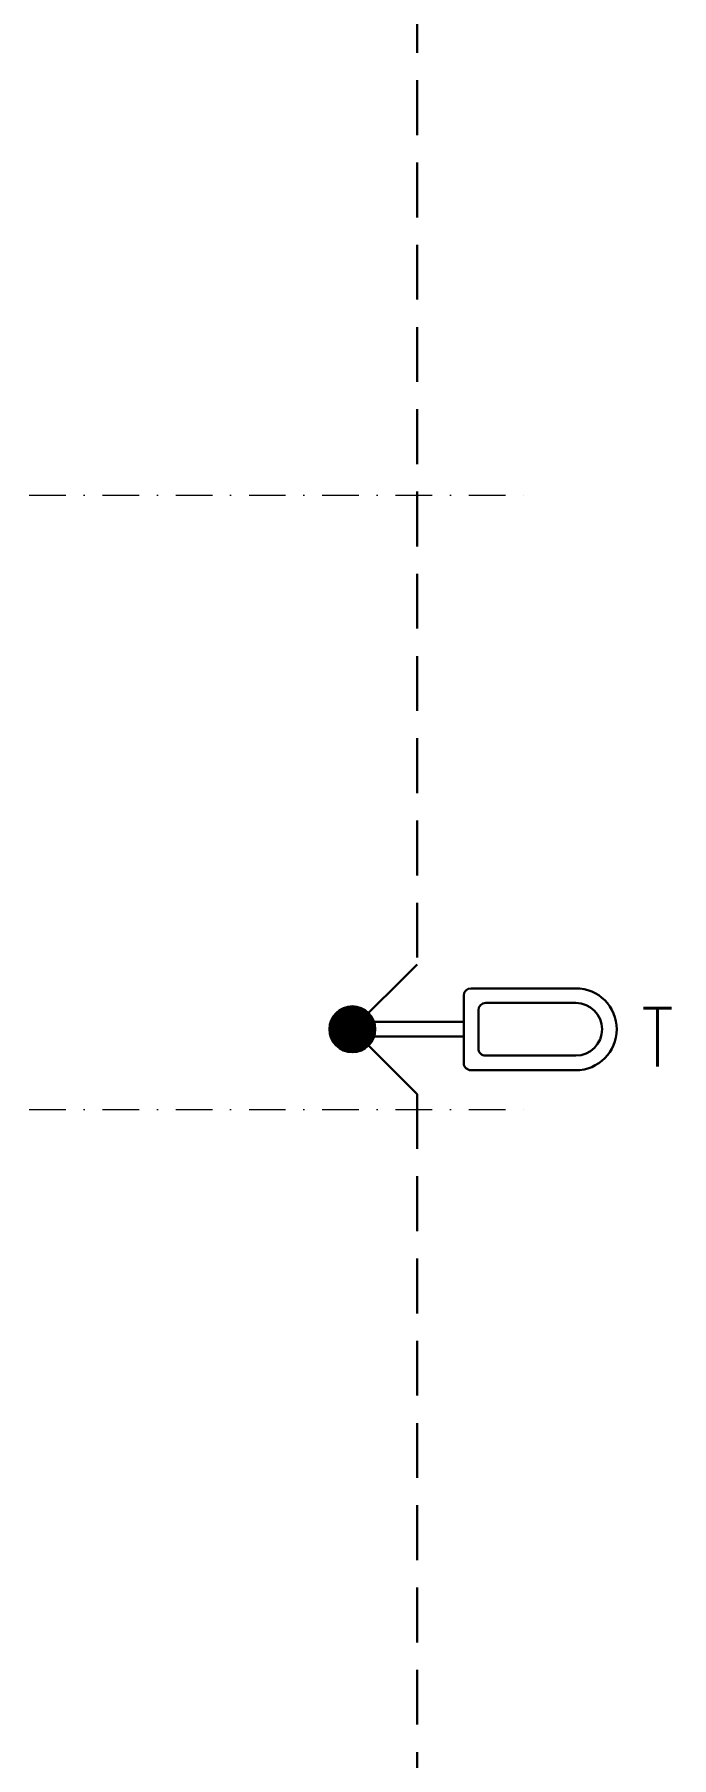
# Model space of a CAD drawing. Header units: metres. Extents: x -13316 to 152404, y -3899 to 30226.
# Drawn here: x 111981 to 112417, y 1517 to 2695 of the extents above; entities that cross this region are included whole.
import ezdxf
from ezdxf.enums import TextEntityAlignment as Align

# ---------------------------------------------------------------- set-up
doc = ezdxf.new("R2010")
doc.units = ezdxf.units.M
doc.header["$LTSCALE"] = 100
doc.header["$MEASUREMENT"] = 0
doc.linetypes.add('DASHDOT2', pattern=[0.5, 0.25, -0.125, 0, -0.125])
doc.linetypes.add('HIDDEN', pattern=[0.375, 0.25, -0.125])
for name, color, linetype, lineweight in [('24', 9, 'DASHDOT2', 9), ('E-KABLO', 7, 'Continuous', 30), ('E-SOKAK AYDINLATMA ARMATÜRÜ', 7, 'Continuous', 30)]:
    doc.layers.add(name, color=color, linetype=linetype, lineweight=lineweight)
doc.styles.add('E-YAZI', font='txttw.shx')

# ---------------------------------------------------------------- blocks, each defined once
blk = doc.blocks.new('p-akslar_yeni')
at = {"layer": '24'}
for points in [[(2164.8, -6515), (6415, -6515)], [(2164.8, -6935), (6415, -6935)]]:
    blk.add_lwpolyline(points, dxfattribs=at)
blk = doc.blocks.new('SOKAK AYDINLATMA ARMATÜRÜ')
at = {"layer": 'E-SOKAK AYDINLATMA ARMATÜRÜ', "color": 4}
for p, q in [((-28, 81.2), (-28, 152.8)), ((-18, 91.2), (-18, 152.8)), ((18, 152.8), (18, 91.2)), ((28, 152.8), (28, 81.2)), ((-13, 86.2), (13, 86.2)), ((-23, 76.2), (23, 76.2)), ((-5, 0), (-5, 76.2)), ((5, 0), (5, 76.2))]:
    blk.add_line(p, q, dxfattribs=at)
at = {"layer": 'E-SOKAK AYDINLATMA ARMATÜRÜ', "color": 4, "const_width": 15.7}
blk.add_lwpolyline([(0, -7.9, 1), (0, 7.9, 1)], format="xyb", close=True, dxfattribs=at)
at = {"layer": 'E-SOKAK AYDINLATMA ARMATÜRÜ', "color": 4}
blk.add_circle((0, 0), 15.7, dxfattribs=at)
for centre, radius, start, end in [((0, 152.8), 28, 0, 180), ((0, 152.8), 18, 0, 180), ((-13, 91.2), 5, 180, 270), ((13, 91.2), 5, 270, 0), ((-23, 81.2), 5, 180, 270), ((23, 81.2), 5, 270, 0)]:
    blk.add_arc(centre, radius, start, end, dxfattribs=at)

msp = doc.modelspace()

# ---------------------------------------------------------------- linework, layer by layer
at = {"layer": 'E-KABLO', "color": 6, "linetype": 'HIDDEN', "ltscale": 1.5}
for p, q in [((112242.75, 3451.35), (112242.75, 2059.12)), ((112242.75, 1970.56), (112242.75, 581.28))]:
    msp.add_line(p, q, dxfattribs=at)
at = {"layer": 'E-KABLO', "color": 6}
for q in [(112242.75, 2059.12), (112242.75, 1970.56)]:
    msp.add_line((112198.5, 2014.84), q, dxfattribs=at)

# ---------------------------------------------------------------- block references
at = {"layer": '24'}
msp.add_blockref('p-akslar_yeni', (105905, 8895), dxfattribs=at)
at = {"layer": 'E-KABLO', "color": 6, "rotation": 270}
msp.add_blockref('SOKAK AYDINLATMA ARMATÜRÜ', (112198.5, 2014.84), dxfattribs=at)

# ---------------------------------------------------------------- texts
at = {"layer": 'E-KABLO', "color": 3, "linetype": 'Continuous', "style": 'E-YAZI', "width": 0.8}
msp.add_text('T', height=40, dxfattribs=at).set_placement((112407.16, 2009.33), align=Align.MIDDLE_CENTER)

doc.saveas('drawing.dxf')
